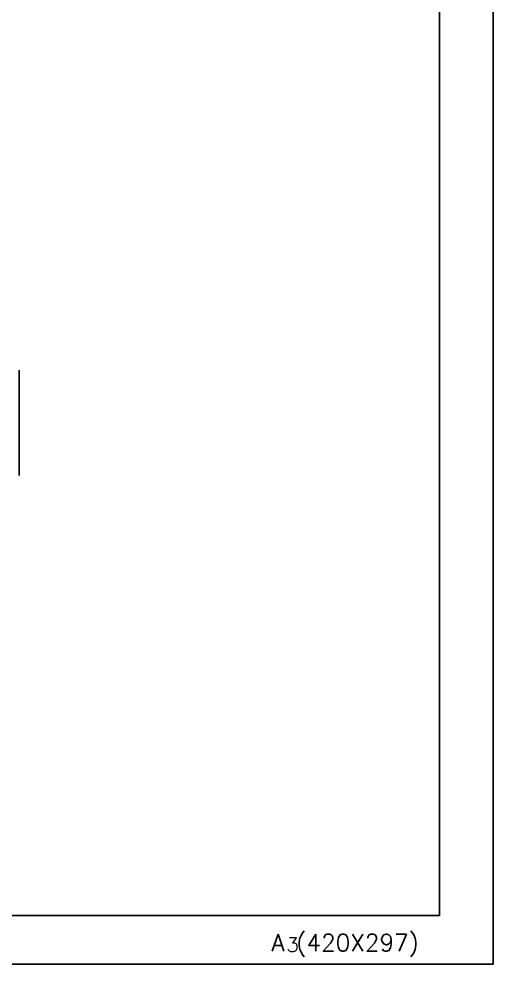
# Model space of a CAD drawing. Extents: x -1576 to -1156, y -4234 to -3937.
# Drawn here: x -1253.6 to -1156.1, y -4233.6 to -4039 of the extents above; entities that cross this region are included whole.
import ezdxf

# ---------------------------------------------------------------- set-up
doc = ezdxf.new("R2010")
doc.units = 0
doc.header["$LTSCALE"] = 7
doc.layers.get('0').update_dxf_attribs({"color": 2, "linetype": 'CONTINUOUS'})
doc.layers.add('DWG', color=7, linetype='CONTINUOUS')
doc.layers.add('TXT', color=4, linetype='CONTINUOUS')
doc.styles.add('GHS', font='ROMANS.shx', dxfattribs={"bigfont": 'GHS.shx'})

# ---------------------------------------------------------------- blocks, each defined once
blk = doc.blocks.new('BORDER')
for p, q in [((1, 0), (1, 1)), ((0, 0), (1, 0))]:
    blk.add_line(p, q)

msp = doc.modelspace()

# ---------------------------------------------------------------- linework, layer by layer
at = {"layer": 'DWG'}
msp.add_lwpolyline([(-1253.59, -4132.97), (-1253.59, -4111.34)], dxfattribs=at)
at = {"layer": 'TXT'}
for p, q in [((-1167.09, -3949.58), (-1167.09, -4223.58)), ((-1167.09, -4223.58), (-1545.09, -4223.58))]:
    msp.add_line(p, q, dxfattribs=at)

# ---------------------------------------------------------------- block references
at = {"xscale": 420, "yscale": 297, "zscale": 420}
msp.add_blockref('BORDER', (-1576.09, -4233.58), dxfattribs=at)

# ---------------------------------------------------------------- texts
at = {"color": 7, "style": 'GHS'}
for s, height, p in [('A (420X297)', 3.5, (-1201.66, -4230.91)), ('A (420X297)', 3.5, (-1201.66, -4230.91)), ('3', 3, (-1198.61, -4231.07))]:
    msp.add_text(s, height=height, dxfattribs=at).set_placement(p)

doc.saveas('drawing.dxf')
